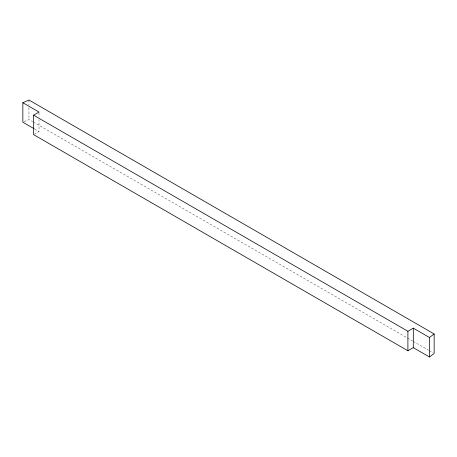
<?xml version="1.0" encoding="UTF-8"?>
<svg xmlns="http://www.w3.org/2000/svg" width="457" height="457" viewBox="0 0 457 457"><rect width="100%" height="100%" fill="white"/><g stroke="black" fill="none" stroke-linecap="round" stroke-linejoin="round"><path stroke-width="0.34" stroke-dasharray="2.29 1.71" d="M34.212 134.318L39.011 131.547L39.011 119.717M24.072 121.676L28.957 119.511L32.664 121.648M33.281 122.008L412.534 340.962M413.151 341.322L428.592 350.233M429.209 350.593L432.916 352.73M34.823 129.125L39.011 131.547M39.011 112.759L39.011 116.935M28.957 100.026L28.957 104.899M28.957 107.681L28.957 119.511"/><path stroke-width="0.69" d="M22.85 102.734L39.011 112.068L33.612 115.181L33.612 134.661L407.901 350.759L413.299 347.64L429.46 356.974L429.46 337.489L434.15 333.964L28.957 100.026L22.85 102.734L22.85 122.219L34.224 128.783M429.46 356.974L434.15 353.444L434.15 333.964M33.612 115.181L407.901 331.279L413.299 328.16L429.46 337.489M413.299 328.16L413.299 347.64M407.901 331.279L407.901 350.759"/></g></svg>
